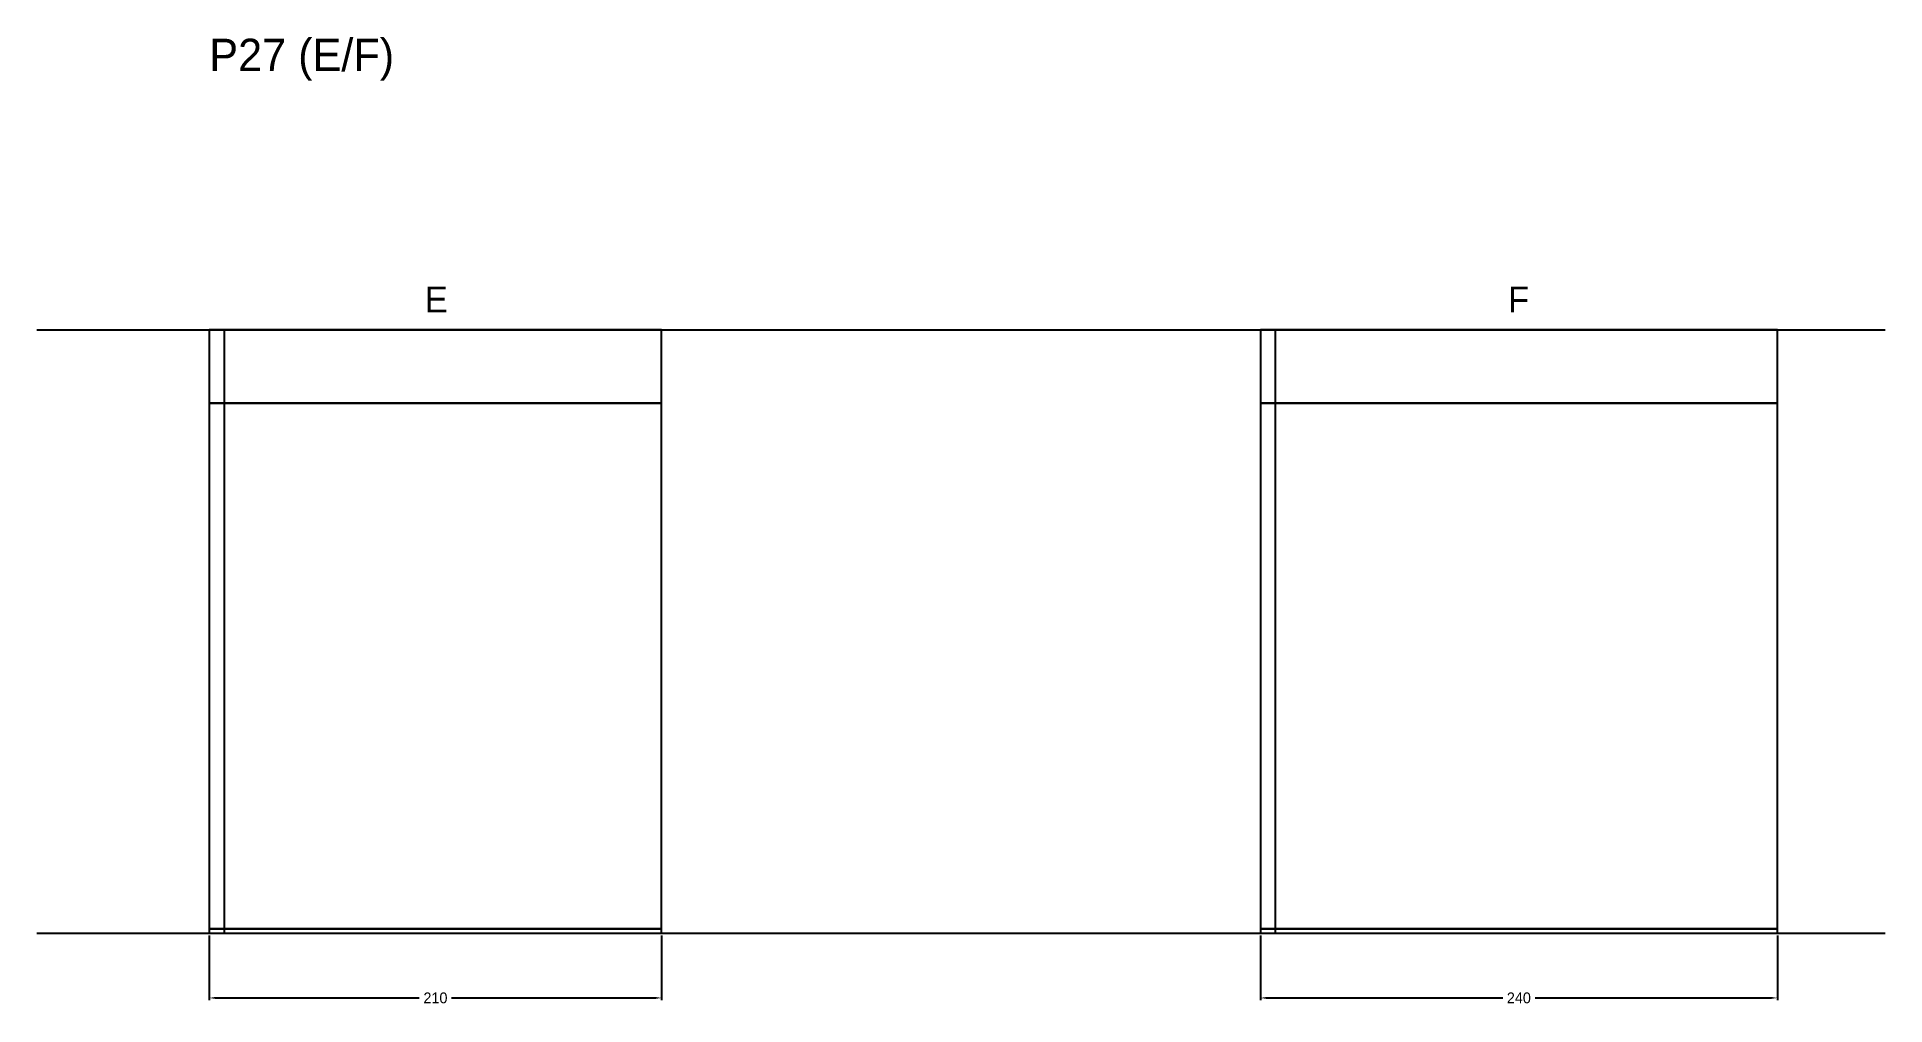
# Model space of a CAD drawing. Header units: centimetres. Extents: x 0 to 858, y -413 to 36.
import ezdxf

# ---------------------------------------------------------------- set-up
doc = ezdxf.new("R2010")
doc.units = ezdxf.units.CM
doc.linetypes.add('DASHED', pattern=[2, -2])
for name, color, linetype in [('COTA', 241, 'Continuous'), ('NOMENCLATURA', 7, 'Continuous'), ('Nível', 160, 'Continuous'), ('Painéis', 200, 'Continuous'), ('SARR_2.2x7', 40, 'Continuous')]:
    doc.layers.add(name, color=color, linetype=linetype)
doc.dimstyles.new('PAINEL-NOVA', dxfattribs={"dimtxt": 5, "dimasz": 3, "dimexe": 1, "dimexo": 1, "dimgap": 1, "dimtad": 1, "dimcen": 2.5, "dimazin": 3, "dimtfac": 1, "dimtmove": 0, "dimatfit": 3})

# ---------------------------------------------------------------- blocks, each defined once
blk = doc.blocks.new('_CLOSEDFILLED')
at = {"color": 0, "linetype": 'BYBLOCK'}
blk.add_solid([(-1, 0.16), (0, 0), (-1, -0.16)], dxfattribs=at)
blk = doc.blocks.new('*D1')
for p, q in [((80, -381), (80, -411)), ((290, -381), (290, -411)), ((83, -410), (177.5, -410)), ((192.5, -410), (287, -410))]:
    blk.add_line(p, q)
at = {"layer": 'Defpoints'}
for p in [(80, -380), (290, -380), (80, -410)]:
    blk.add_point(p, dxfattribs=at)
at = {"layer": 'COTA', "xscale": 3, "yscale": 3, "rotation": 180}
blk.add_blockref('_CLOSEDFILLED', (80, -410), dxfattribs=at)
at = {"layer": 'COTA', "xscale": 3, "yscale": 3}
blk.add_blockref('_CLOSEDFILLED', (290, -410), dxfattribs=at)
at = {"layer": 'COTA', "insert": (185, -410), "char_height": 5, "attachment_point": 5}
blk.add_mtext('210', dxfattribs=at)
blk = doc.blocks.new('*D2')
for p, q in [((568, -381), (568, -411)), ((808, -381), (808, -411)), ((571, -410), (680.5, -410)), ((695.5, -410), (805, -410))]:
    blk.add_line(p, q)
at = {"layer": 'Defpoints'}
for p in [(568, -380), (808, -380), (568, -410)]:
    blk.add_point(p, dxfattribs=at)
at = {"layer": 'COTA', "xscale": 3, "yscale": 3, "rotation": 180}
blk.add_blockref('_CLOSEDFILLED', (568, -410), dxfattribs=at)
at = {"layer": 'COTA', "xscale": 3, "yscale": 3}
blk.add_blockref('_CLOSEDFILLED', (808, -410), dxfattribs=at)
at = {"layer": 'COTA', "insert": (688, -410), "char_height": 5, "attachment_point": 5}
blk.add_mtext('240', dxfattribs=at)

msp = doc.modelspace()

# ---------------------------------------------------------------- linework, layer by layer
at = {"layer": 'Nível', "linetype": 'DASHED'}
for points in [[(0, -100), (858, -100)], [(0, -380), (858, -380)]]:
    msp.add_lwpolyline(points, dxfattribs=at)
at = {"layer": 'Painéis'}
for points in [[(80, -134), (290, -134), (290, -100), (80, -100)], [(568, -134), (808, -134), (808, -100), (568, -100)], [(80, -378), (290, -378), (290, -134), (80, -134)], [(568, -378), (808, -378), (808, -134), (568, -134)], [(80, -380), (290, -380), (290, -378), (80, -378)], [(568, -380), (808, -380), (808, -378), (568, -378)]]:
    msp.add_lwpolyline(points, close=True, dxfattribs=at)
at = {"layer": 'SARR_2.2x7'}
for points in [[(87, -378), (87, -100)], [(575, -378), (575, -100)]]:
    msp.add_lwpolyline(points, dxfattribs=at)
at = {"layer": 'SARR_2.2x7', "linetype": 'DASHED'}
for points in [[(87, -380), (87, -378)], [(575, -380), (575, -378)]]:
    msp.add_lwpolyline(points, dxfattribs=at)

# ---------------------------------------------------------------- texts
at = {"layer": 'NOMENCLATURA'}
for s, height, p in [('P27 (E/F)', 15, (80, 20)), ('E', 12, (180, -92)), ('F', 12, (683, -92))]:
    msp.add_text(s, height=height, dxfattribs=at).set_placement(p)

# ---------------------------------------------------------------- dimensions: what is measured, and where the dimension line sits
at = {"layer": 'COTA'}
for base, p1, p2, picture, middle in [((80, -410), (80, -380), (290, -380), '*D1', (185, -410)), ((568, -410), (568, -380), (808, -380), '*D2', (688, -410))]:
    dim = msp.add_linear_dim(base=base, p1=p1, p2=p2, dimstyle='PAINEL-NOVA', dxfattribs=at)
    dim.commit()
    dim.dimension.update_dxf_attribs({"geometry": picture, "text_midpoint": middle})

doc.saveas('drawing.dxf')
